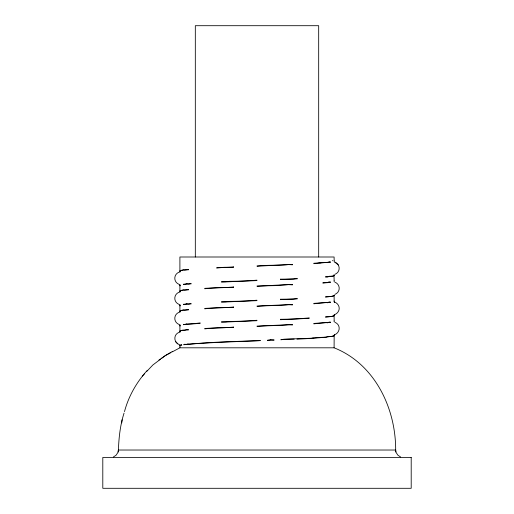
<?xml version="1.0" encoding="UTF-8"?>
<svg xmlns="http://www.w3.org/2000/svg" width="514" height="514" viewBox="0 0 514 514"><rect width="100%" height="100%" fill="white"/><g stroke="black" fill="none" stroke-linecap="round" stroke-linejoin="round"><path stroke-width="0.77" d="M118.348 452.037C118.721 438.924 120.019 425.656 124.047 413.108M121.754 422.906L122.075 419.765M179.842 331.524C181.487 329.236 185.907 330.386 188.465 329.577L188.42 330.001L186.466 329.77L184.68 330.386L181.101 330.534L180.375 331.144L180.035 330.907L180.035 331.748M333.978 274.926L334.158 281.376L334.1 280.952M334.1 295.621L334.158 295.203L333.965 295.813L332.879 296.192L325.542 297.143L325.587 296.719L330.714 296.572L334.1 295.621L334.158 301.435L334.1 301.011M334.1 315.68L334.158 315.255L333.965 315.872L332.879 316.251L325.535 317.202L325.58 316.778L330.714 316.63L334.1 315.68L334.158 321.494L334.1 321.07M395.651 452.037C396.461 409.51 375.406 364.182 334.1 347.805L334.158 335.314L333.997 335.899C316.534 339.253 298.499 337.871 280.837 339.748L284.113 339.182L294.207 339.144M124.484 411.63C128.558 396.255 136.673 382.024 147.377 370.292M334.158 275.144L333.965 275.755L332.879 276.134L325.542 277.085L325.587 276.661L327.514 276.898L329.294 276.281L332.879 276.134L333.612 275.523L333.965 275.755L333.901 275.337A77.37 3.026 1.8 0 0 333.631 275.215M179.9 345.761L179.842 345.344L180.208 346.057M334.1 335.738L331.556 336.561L327.694 336.631L325.947 337.216C321.346 337.261 316.72 337.582 312.088 338.212M334.344 314.851L334.633 314.517L334.081 314.896C340.917 312.409 340.917 304.282 334.081 301.795L334.633 302.174L334.344 301.84M334.344 334.91L334.633 334.569L334.216 334.903C340.319 332.944 341.116 324.642 334.858 322.278M142.314 376.075L144.434 373.851M146.554 371.622L152.915 364.94L160.432 359.286M179.142 272.131C173.346 274.303 173.346 282.218 179.142 284.39M179.142 292.19C173.346 294.361 173.346 302.271 179.142 304.442M179.142 312.249C173.34 314.42 173.353 322.342 179.155 324.507M334.858 294.413C340.654 292.248 340.654 284.332 334.858 282.16M161.685 358.342L165.444 355.515L172.434 351.447M158.942 360.012L165.444 355.515L170.95 352.578M179.148 332.307C173.173 334.441 173.603 342.652 179.328 344.656M334.858 274.36C340.698 272.272 340.499 264.19 334.858 262.114M113.427 456.94L115.997 455.295L117.732 452.783L118.348 450.026L395.651 450.026L396.268 452.783L398.003 455.295L400.573 456.94M172.325 351.846L179.9 347.805L334.1 347.805M202.979 343.23C221.977 342.048 241.297 341.514 260.405 340.609C234.808 341.502 209.23 341.964 183.671 344.765L184.751 344.194L186.196 344.47L187.681 343.892L189.448 344.162A77.164 2.544 -1.4 0 1 203.036 343.23M319.11 262.699L320.665 262.802M334.698 262.024L338.283 264.922M175.724 341.746L177.838 343.808M334.1 260.9L334.158 261.318L334.1 257L179.9 257L179.9 272.259M318.68 257L318.68 25.7L195.32 25.7L195.32 257M179.9 284.306L179.9 292.337M179.9 304.384L179.9 312.416M179.9 324.462L179.9 332.494M179.9 344.759L179.9 347.805M332.327 260.662A77.28 3.225 -0.9 0 1 332.757 260.746M309.576 338.508A77.518 1.94 -1.9 0 1 296.938 339.169M313.566 338.206A76.56 2.152 -1.7 0 1 307.899 338.533M180.286 331.376A76.541 3.27 -0.2 0 1 180.022 331.234M233.51 266.901L233.504 267.325L224.888 267.28L216.728 267.666L216.709 268.09C222.286 267.325 227.888 267.511 233.51 266.901M233.504 286.96L233.504 287.377L218.238 287.647L204.778 288.341L204.752 288.765C214.293 287.654 223.886 287.924 233.504 286.96M233.504 327.071L233.504 327.495L218.232 327.765L204.778 328.459L204.752 328.883C214.293 327.765 223.886 328.041 233.504 327.071M233.504 307.012L233.504 307.436L218.232 307.706L204.778 308.4L204.752 308.824C214.293 307.706 223.886 307.982 233.504 307.012M280.496 279.166L280.49 279.59L289.112 279.211L297.272 278.826L297.291 278.402L293.256 279.018L280.496 279.166M280.496 299.225L280.49 299.649L289.112 299.264L297.272 298.885L297.291 298.461L293.256 299.077L280.496 299.225M280.496 319.284L280.496 319.708L295.768 319.014L309.222 318.32L309.248 317.896C299.713 318.796 290.108 319.213 280.496 319.284M188.458 269.407L188.413 269.831C185.882 269.863 181.474 269.188 179.842 271.347L180.035 270.737L180.388 270.968L181.121 270.358L182.02 270.589L183.286 269.978L184.706 270.21L188.458 269.407M188.465 289.466L188.42 289.89C185.882 289.922 181.474 289.247 179.842 291.406L180.035 290.796L180.382 291.027L181.121 290.41L182.02 290.648L183.286 290.031L184.712 290.269L188.465 289.466M188.465 309.518L188.42 309.942C185.882 309.974 181.474 309.306 179.842 311.465L180.035 310.848L180.382 311.086L181.121 310.469L182.02 310.7L183.286 310.09L184.712 310.321L188.465 309.518M181.076 344.772L180.6 345.337L181.834 345.048L181.076 344.772M329.121 262.05L327.591 262.648L325.722 262.397L313.791 263.271L313.848 263.688C319.425 262.937 324.874 262.827 330.502 261.877L330.566 262.301L329.121 262.05M186.409 323.955L183.498 324.732L183.434 324.308L184.879 324.552L200.209 323.338L200.152 322.914C195.564 323.557 190.977 323.891 186.409 323.955M329.121 302.161L327.591 302.759L325.722 302.515L313.791 303.382L313.848 303.806C319.425 303.048 324.874 302.939 330.502 301.988L330.566 302.412L329.121 302.161M329.121 322.22L327.591 322.818L325.722 322.567L313.791 323.441L313.848 323.865C319.425 323.107 324.874 322.998 330.502 322.047L330.566 322.471L329.121 322.22M186.755 283.812L183.504 284.615L183.44 284.191L191.144 283.85L191.086 283.426L188.856 284.043L186.755 283.812M186.755 303.864L183.504 304.673L183.44 304.249L191.144 303.909L191.086 303.485L188.856 304.095L186.755 303.864M328.966 282.128L327.245 282.739L322.856 282.7L322.914 283.124L330.502 281.935L330.56 282.359L328.966 282.128M270.743 339.754L267.319 340.326L274.148 340.037L270.743 339.754M288.354 264.575C278.01 265.59 267.473 264.954 257.064 265.911L257.077 266.329C268.867 265.455 280.638 265.121 292.505 264.382L292.543 264.806L288.354 264.575M229.867 281.306L221.495 282.109L221.457 281.685L225.646 281.916L256.936 280.586L256.923 280.162C247.915 280.895 238.901 281.274 229.867 281.306M288.354 284.634L275.331 285.623L257.064 285.964L257.077 286.388C268.822 285.437 280.663 284.981 292.505 284.441L292.543 284.865L288.354 284.634M229.867 301.358L221.495 302.168L221.457 301.744L225.646 301.975L256.936 300.639L256.923 300.215C247.915 300.953 238.901 301.332 229.867 301.358M288.354 304.686C277.958 305.856 267.486 305.316 257.077 306.447L257.064 306.023L292.505 304.5L292.543 304.924L288.354 304.686M229.874 321.417L221.495 322.22L221.457 321.796L225.646 322.034L256.936 320.697L256.923 320.273C247.915 321.012 238.901 321.385 229.874 321.417M288.354 324.745C277.958 325.915 267.486 325.375 257.077 326.506L257.064 326.082L292.505 324.552L292.543 324.976L288.354 324.745M411.2 457.46L102.8 457.46L102.8 488.3L411.2 488.3L411.2 457.46M180.041 325.908L179.842 325.285L180.041 325.908M180.035 285.784L179.842 285.174L180.035 285.784M180.035 305.843L179.842 305.226L180.035 305.843"/></g></svg>
